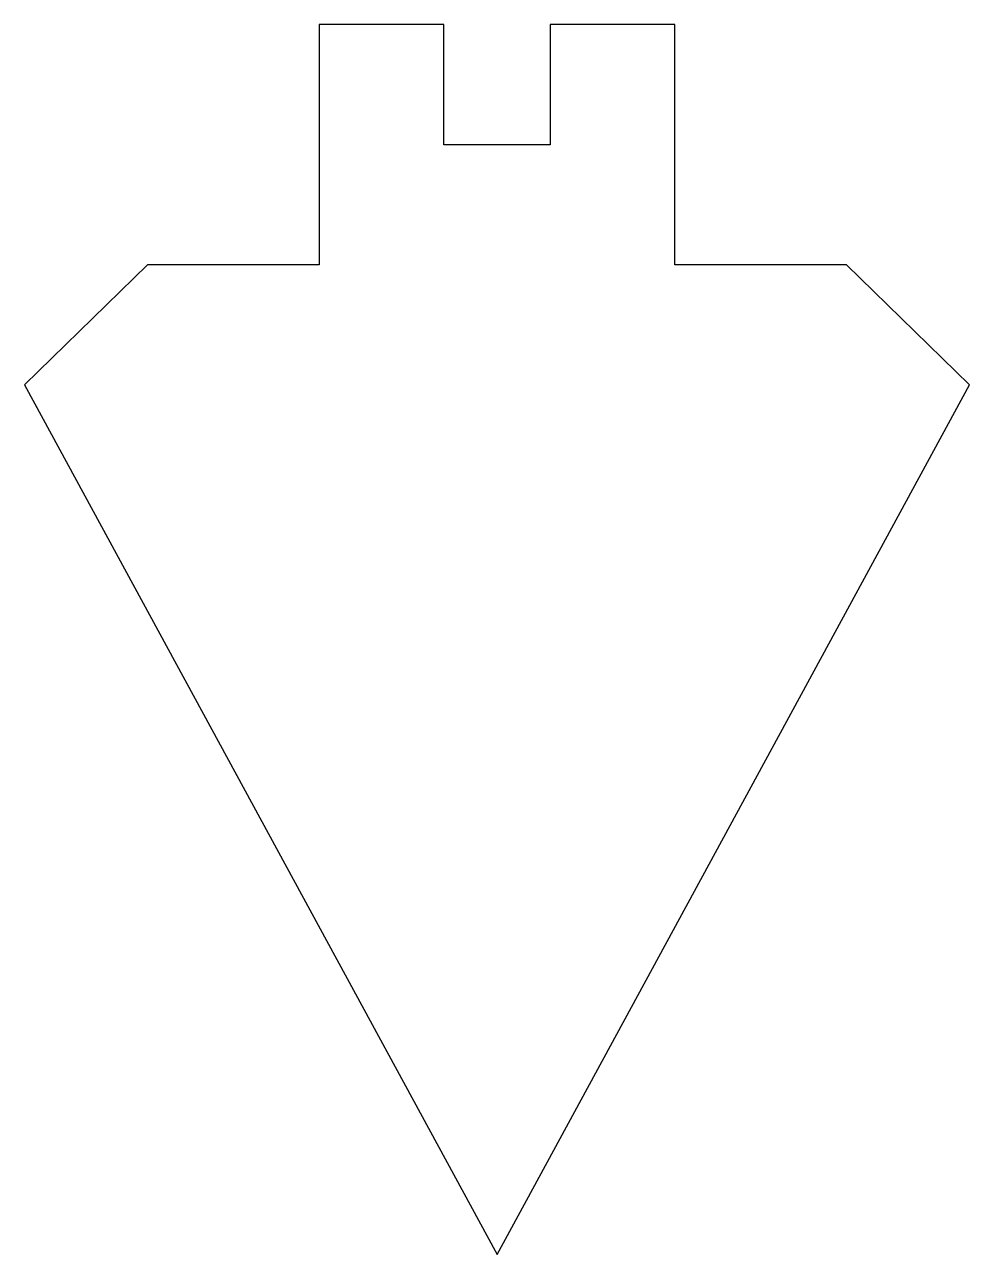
# Model space of a CAD drawing. Header units: millimetres. Extents: x -14.3 to 14.3, y -30 to 7.3.
import ezdxf

# ---------------------------------------------------------------- set-up
doc = ezdxf.new("R2010")
doc.units = ezdxf.units.MM
doc.layers.add('PERIMETER', color=5, linetype='CONTINUOUS')

msp = doc.modelspace()

# ---------------------------------------------------------------- linework, layer by layer
at = {"layer": 'PERIMETER'}
msp.add_lwpolyline([(5.39, 0), (5.39, 7.28), (1.61, 7.28), (1.61, 3.64), (-1.61, 3.64), (-1.61, 7.28), (-5.39, 7.28), (-5.39, 0), (-10.598, 0), (-14.323, -3.64), (0, -30), (14.323, -3.64), (10.598, 0)], close=True, dxfattribs=at)

doc.saveas('drawing.dxf')
